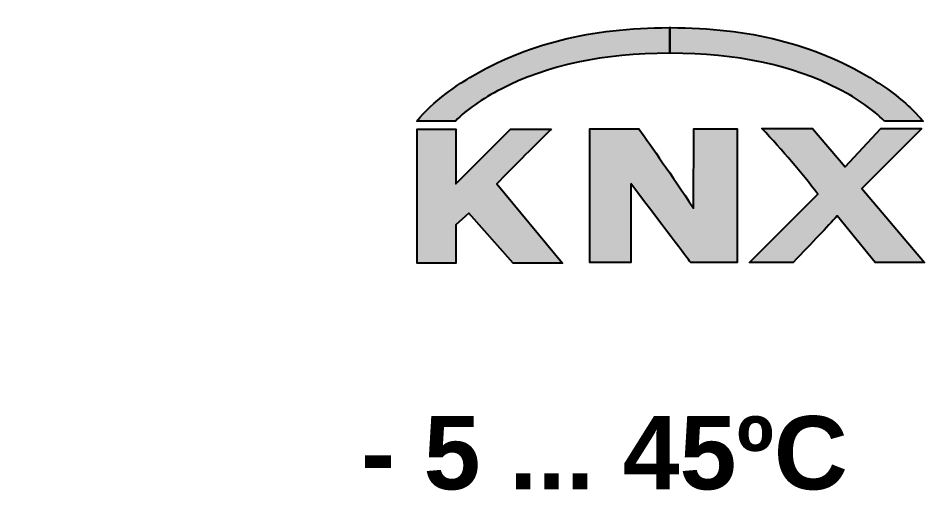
# Model space of a CAD drawing. Header units: millimetres. Extents: x -174 to 283928, y 1291 to 21053.
# Drawn here: x 9399.7 to 9415.54, y 20545.75 to 20554.22 of the extents above; entities that cross this region are included whole.
import ezdxf
from ezdxf.enums import TextEntityAlignment as Align

# ---------------------------------------------------------------- set-up
doc = ezdxf.new("R2010")
doc.units = ezdxf.units.MM
doc.layers.add('Serigraph', color=7, linetype='Continuous')
doc.styles.get("Standard").update_dxf_attribs({"font": 'arial.ttf'})

# ---------------------------------------------------------------- blocks, each defined once
blk = doc.blocks.new('ZPS640HIC110_SERIGRAFIA')
at = {"layer": 'Serigraph'}
h = blk.add_hatch(color=256, dxfattribs=at)
h.dxf.hatch_style = 2
edge = h.paths.add_edge_path()
edge.add_spline(control_points=[(41.002, 12.438), (41.002, 12.438), (41.002, 12.885), (41.002, 12.885), (41.002, 12.885), (40.987, 12.885), (40.987, 12.885), (39.628, 12.885), (38.466, 12.594), (37.507, 12.013), (37.356, 11.925), (37.219, 11.831), (37.093, 11.733), (36.891, 11.582), (36.719, 11.422), (36.577, 11.252), (36.577, 11.252), (37.253, 11.252), (37.253, 11.252), (37.452, 11.455), (37.717, 11.642), (38.053, 11.812), (38.86, 12.23), (39.841, 12.438), (40.99, 12.438), (40.99, 12.438), (41.002, 12.438), (41.002, 12.438)], knot_values=[0, 0, 0, 0, 1, 1, 1, 2, 2, 2, 3, 3, 3, 4, 4, 4, 5, 5, 5, 6, 6, 6, 7, 7, 7, 8, 8, 8, 9, 9, 9, 9], degree=3, periodic=0)
h = blk.add_hatch(color=256, dxfattribs=at)
h.dxf.hatch_style = 2
edge = h.paths.add_edge_path()
edge.add_spline(control_points=[(44.749, 11.252), (44.749, 11.252), (45.425, 11.252), (45.425, 11.252), (45.425, 11.252), (45.418, 11.26), (45.418, 11.26), (45.418, 11.26), (45.378, 11.302), (45.378, 11.302), (45.378, 11.302), (45.265, 11.424), (45.265, 11.424), (45.265, 11.424), (45.246, 11.444), (45.246, 11.444), (45.04, 11.647), (44.79, 11.836), (44.493, 12.013), (43.534, 12.594), (42.375, 12.885), (41.016, 12.885), (41.016, 12.885), (41.002, 12.885), (41.002, 12.885), (41.002, 12.885), (41.002, 12.438), (41.002, 12.438), (41.002, 12.438), (41.014, 12.438), (41.014, 12.438), (42.162, 12.438), (43.142, 12.23), (43.953, 11.812), (44.285, 11.642), (44.551, 11.455), (44.749, 11.252)], knot_values=[0, 0, 0, 0, 1, 1, 1, 2, 2, 2, 3, 3, 3, 4, 4, 4, 5, 5, 5, 6, 6, 6, 7, 7, 7, 8, 8, 8, 9, 9, 9, 10, 10, 10, 11, 11, 11, 12, 12, 12, 12], degree=3, periodic=0)
h = blk.add_hatch(color=256, dxfattribs=at)
h.dxf.hatch_style = 2
edge = h.paths.add_edge_path()
edge.add_spline(control_points=[(38.932, 11.113), (38.932, 11.113), (38.215, 11.113), (38.215, 11.113), (37.612, 10.502), (37.291, 10.184), (37.258, 10.158), (37.258, 10.158), (37.258, 11.113), (37.258, 11.113), (37.258, 11.113), (36.587, 11.113), (36.587, 11.113), (36.587, 11.113), (36.587, 8.771), (36.587, 8.771), (36.587, 8.771), (37.258, 8.771), (37.258, 8.771), (37.258, 8.771), (37.258, 9.439), (37.258, 9.439), (37.258, 9.439), (37.485, 9.642), (37.485, 9.642), (37.485, 9.642), (38.263, 8.771), (38.263, 8.771), (38.263, 8.771), (39.124, 8.771), (39.124, 8.771), (39.124, 8.771), (37.976, 10.158), (37.976, 10.158), (38.251, 10.437), (38.561, 10.748), (38.911, 11.092), (38.911, 11.092), (38.932, 11.113), (38.932, 11.113)], knot_values=[0, 0, 0, 0, 1, 1, 1, 2, 2, 2, 3, 3, 3, 4, 4, 4, 5, 5, 5, 6, 6, 6, 7, 7, 7, 8, 8, 8, 9, 9, 9, 10, 10, 10, 11, 11, 11, 12, 12, 12, 13, 13, 13, 13], degree=3, periodic=0)
h = blk.add_hatch(color=256, dxfattribs=at)
h.dxf.hatch_style = 2
edge = h.paths.add_edge_path()
edge.add_spline(control_points=[(40.317, 10.162), (41.002, 9.256), (41.353, 8.792), (41.367, 8.779), (41.367, 8.779), (42.179, 8.779), (42.179, 8.779), (42.179, 8.779), (42.179, 11.118), (42.179, 11.118), (42.179, 11.118), (41.417, 11.118), (41.417, 11.118), (41.417, 11.118), (41.415, 9.733), (41.415, 9.733), (41.014, 10.327), (40.694, 10.788), (40.46, 11.118), (40.46, 11.118), (39.6, 11.118), (39.6, 11.118), (39.6, 11.118), (39.6, 8.779), (39.6, 8.779), (39.6, 8.779), (40.317, 8.779), (40.317, 8.779), (40.317, 8.779), (40.317, 10.162), (40.317, 10.162)], knot_values=[0, 0, 0, 0, 1, 1, 1, 2, 2, 2, 3, 3, 3, 4, 4, 4, 5, 5, 5, 6, 6, 6, 7, 7, 7, 8, 8, 8, 9, 9, 9, 10, 10, 10, 10], degree=3, periodic=0)
h = blk.add_hatch(color=256, dxfattribs=at)
h.dxf.hatch_style = 2
edge = h.paths.add_edge_path()
edge.add_spline(control_points=[(45.404, 11.123), (45.404, 11.123), (44.687, 11.121), (44.687, 11.121), (44.687, 11.121), (44.065, 10.454), (44.065, 10.454), (44.065, 10.454), (43.492, 11.123), (43.492, 11.123), (43.492, 11.123), (42.609, 11.123), (42.609, 11.123), (42.973, 10.734), (43.301, 10.351), (43.587, 9.976), (43.587, 9.976), (42.392, 8.783), (42.392, 8.783), (42.392, 8.783), (43.157, 8.783), (43.157, 8.783), (43.496, 9.136), (43.752, 9.406), (43.922, 9.594), (43.922, 9.594), (44.591, 8.783), (44.591, 8.783), (44.591, 8.783), (45.452, 8.783), (45.452, 8.783), (45.452, 8.783), (44.353, 10.072), (44.353, 10.072), (44.353, 10.072), (45.404, 11.123), (45.404, 11.123)], knot_values=[0, 0, 0, 0, 1, 1, 1, 2, 2, 2, 3, 3, 3, 4, 4, 4, 5, 5, 5, 6, 6, 6, 7, 7, 7, 8, 8, 8, 9, 9, 9, 10, 10, 10, 11, 11, 11, 12, 12, 12, 12], degree=3, periodic=0)
for points, knots in [([(41.002, 12.438), (41.002, 12.438), (41.002, 12.885), (41.002, 12.885), (41.002, 12.885), (40.987, 12.885), (40.987, 12.885), (39.628, 12.885), (38.466, 12.594), (37.507, 12.013), (37.356, 11.925), (37.219, 11.831), (37.093, 11.733), (36.891, 11.582), (36.719, 11.422), (36.577, 11.252), (36.577, 11.252), (37.253, 11.252), (37.253, 11.252), (37.452, 11.455), (37.717, 11.642), (38.053, 11.812), (38.86, 12.23), (39.841, 12.438), (40.99, 12.438), (40.99, 12.438), (41.002, 12.438), (41.002, 12.438)], [0, 0, 0, 0, 1, 1, 1, 2, 2, 2, 3, 3, 3, 4, 4, 4, 5, 5, 5, 6, 6, 6, 7, 7, 7, 8, 8, 8, 9, 9, 9, 9]), ([(44.749, 11.252), (44.749, 11.252), (45.425, 11.252), (45.425, 11.252), (45.425, 11.252), (45.418, 11.26), (45.418, 11.26), (45.418, 11.26), (45.378, 11.302), (45.378, 11.302), (45.378, 11.302), (45.265, 11.424), (45.265, 11.424), (45.265, 11.424), (45.246, 11.444), (45.246, 11.444), (45.04, 11.647), (44.79, 11.836), (44.493, 12.013), (43.534, 12.594), (42.375, 12.885), (41.016, 12.885), (41.016, 12.885), (41.002, 12.885), (41.002, 12.885), (41.002, 12.885), (41.002, 12.438), (41.002, 12.438), (41.002, 12.438), (41.014, 12.438), (41.014, 12.438), (42.162, 12.438), (43.142, 12.23), (43.953, 11.812), (44.285, 11.642), (44.551, 11.455), (44.749, 11.252)], [0, 0, 0, 0, 1, 1, 1, 2, 2, 2, 3, 3, 3, 4, 4, 4, 5, 5, 5, 6, 6, 6, 7, 7, 7, 8, 8, 8, 9, 9, 9, 10, 10, 10, 11, 11, 11, 12, 12, 12, 12]), ([(38.932, 11.113), (38.932, 11.113), (38.215, 11.113), (38.215, 11.113), (37.612, 10.502), (37.291, 10.184), (37.258, 10.158), (37.258, 10.158), (37.258, 11.113), (37.258, 11.113), (37.258, 11.113), (36.587, 11.113), (36.587, 11.113), (36.587, 11.113), (36.587, 8.771), (36.587, 8.771), (36.587, 8.771), (37.258, 8.771), (37.258, 8.771), (37.258, 8.771), (37.258, 9.439), (37.258, 9.439), (37.258, 9.439), (37.485, 9.642), (37.485, 9.642), (37.485, 9.642), (38.263, 8.771), (38.263, 8.771), (38.263, 8.771), (39.124, 8.771), (39.124, 8.771), (39.124, 8.771), (37.976, 10.158), (37.976, 10.158), (38.251, 10.437), (38.561, 10.748), (38.911, 11.092), (38.911, 11.092), (38.932, 11.113), (38.932, 11.113)], [0, 0, 0, 0, 1, 1, 1, 2, 2, 2, 3, 3, 3, 4, 4, 4, 5, 5, 5, 6, 6, 6, 7, 7, 7, 8, 8, 8, 9, 9, 9, 10, 10, 10, 11, 11, 11, 12, 12, 12, 13, 13, 13, 13]), ([(40.317, 10.162), (41.002, 9.256), (41.353, 8.792), (41.367, 8.779), (41.367, 8.779), (42.179, 8.779), (42.179, 8.779), (42.179, 8.779), (42.179, 11.118), (42.179, 11.118), (42.179, 11.118), (41.417, 11.118), (41.417, 11.118), (41.417, 11.118), (41.415, 9.733), (41.415, 9.733), (41.014, 10.327), (40.694, 10.788), (40.46, 11.118), (40.46, 11.118), (39.6, 11.118), (39.6, 11.118), (39.6, 11.118), (39.6, 8.779), (39.6, 8.779), (39.6, 8.779), (40.317, 8.779), (40.317, 8.779), (40.317, 8.779), (40.317, 10.162), (40.317, 10.162)], [0, 0, 0, 0, 1, 1, 1, 2, 2, 2, 3, 3, 3, 4, 4, 4, 5, 5, 5, 6, 6, 6, 7, 7, 7, 8, 8, 8, 9, 9, 9, 10, 10, 10, 10]), ([(45.404, 11.123), (45.404, 11.123), (44.687, 11.121), (44.687, 11.121), (44.687, 11.121), (44.065, 10.454), (44.065, 10.454), (44.065, 10.454), (43.492, 11.123), (43.492, 11.123), (43.492, 11.123), (42.609, 11.123), (42.609, 11.123), (42.973, 10.734), (43.301, 10.351), (43.587, 9.976), (43.587, 9.976), (42.392, 8.783), (42.392, 8.783), (42.392, 8.783), (43.157, 8.783), (43.157, 8.783), (43.496, 9.136), (43.752, 9.406), (43.922, 9.594), (43.922, 9.594), (44.591, 8.783), (44.591, 8.783), (44.591, 8.783), (45.452, 8.783), (45.452, 8.783), (45.452, 8.783), (44.353, 10.072), (44.353, 10.072), (44.353, 10.072), (45.404, 11.123), (45.404, 11.123)], [0, 0, 0, 0, 1, 1, 1, 2, 2, 2, 3, 3, 3, 4, 4, 4, 5, 5, 5, 6, 6, 6, 7, 7, 7, 8, 8, 8, 9, 9, 9, 10, 10, 10, 11, 11, 11, 12, 12, 12, 12])]:
    blk.add_open_spline(points, degree=3, knots=knots, dxfattribs=at)
at = {"layer": 'Serigraph', "insert": (35.606, 6.097), "char_height": 1.28, "attachment_point": 1}
blk.add_mtext_dynamic_manual_height_columns('{\\fArial Rounded MT Bold|b0|i0|c0|p34;- 5 ... 45ºC}', width=8.97902, gutter_width=12.5, heights=[0], dxfattribs=at)
blk = doc.blocks.new('ZPS640HIC110_ATT_DEF')
blk.add_wipeout([(0, 45), (80, 45), (80, -45), (0, -45)])
at = {"layer": 'Serigraph'}
blk.add_blockref('ZPS640HIC110_SERIGRAFIA', (0, 0), dxfattribs=at)
at = {"color": 3, "flags": 2}
blk.add_attdef('REFERENCE', text='', height=2.5, dxfattribs=at).set_placement((40.498, 27.418), align=Align.CENTER)

msp = doc.modelspace()

# ---------------------------------------------------------------- block references
msp.add_blockref('ZPS640HIC110_ATT_DEF', (9370.087, 20541.172))

doc.saveas('drawing.dxf')
